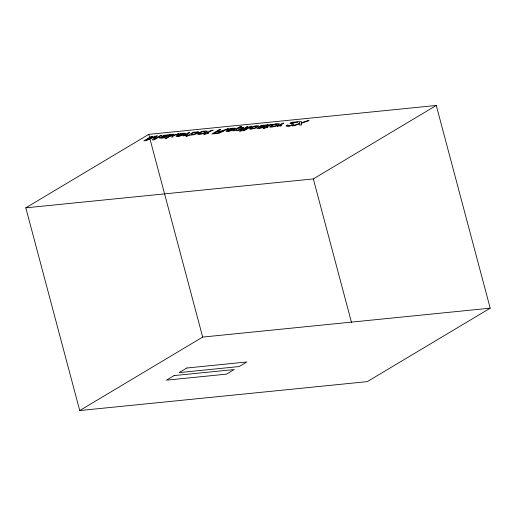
<?xml version="1.0" encoding="UTF-8"?>
<svg xmlns="http://www.w3.org/2000/svg" width="516" height="516" viewBox="0 0 516 516"><rect width="100%" height="100%" fill="white"/><g stroke="black" fill="none" stroke-linecap="round" stroke-linejoin="round"><path stroke-width="0.77" d="M25.8 207.832L148.743 134.366L436.265 105.457L490.2 308.168L367.257 381.634L79.735 410.543L25.8 207.832L313.322 178.923L436.265 105.457M79.735 410.543L202.678 337.077L490.2 308.168M313.322 178.923L351.551 322.61M148.743 134.366L202.678 337.077M299.854 123.756L299.841 125.143L301.602 124.962L301.479 123.214L309.058 120.602L307.22 120.789L301.28 122.866L301.241 121.389L299.454 121.57L299.641 123.401L292.43 125.885L294.281 125.698L299.854 123.756M159.515 137.882C163.482 139.294 167.326 135.76 170.925 134.476L163.798 135.34L161.444 136.592L165.152 136.792L163.004 137.585L161.134 137.695L161.34 137.282L159.515 137.882M256.936 128.084C260.903 129.503 264.747 125.962 268.346 124.685L261.212 125.543L258.858 126.794L262.573 127.001L260.425 127.787L258.555 127.897L258.755 127.491L256.936 128.084M177.343 135.682L179.065 135.96L182.213 134.882L177.343 135.682M227.324 130.658L229.04 130.935L232.187 129.858L227.324 130.658M242.088 127.891C235.167 133.218 233.716 127.845 242.088 127.891M290.121 123.298C296.79 124.369 285.703 127.31 288.192 124.975L286.832 125.111C282.678 128.394 299.906 124.195 291.779 123.234L291.798 122.756L297.616 122.169L298.461 121.666L291.14 122.402L290.121 123.298M207.161 131.167C205.336 133.547 201.711 134.031 198.854 134.366A4.083 0.877 -14.9 0 1 197.673 134.115C199.666 131.651 204.084 130.574 207.161 131.167M279.169 123.924C277.344 126.31 273.719 126.788 270.855 127.129A4.083 0.877 -14.9 0 1 269.675 126.878C271.668 124.414 276.086 123.33 279.169 123.924M185.231 135.231L186.824 135.573L187.766 135.011L186.237 134.728L189.682 132.606L188.346 132.735L183.045 135.908L185.231 135.231M279.266 125.775L280.859 126.117L281.8 125.556L280.272 125.272L283.716 123.15L282.375 123.285L277.073 126.452L279.266 125.775M198.718 132.025C197.763 133.65 195.5 134.102 193.816 134.702C190.862 135.024 188.598 135.327 185.979 136.598L193.281 132.244L194.513 132.115L193.835 132.522L197.725 131.735L198.718 132.025M250.95 128.342L251.95 128.658L256.297 127.652C244.139 132.18 250.737 125.362 258.097 125.781A3.393 0.729 -14.9 0 1 258.458 126.168L256.633 126.807L256.891 126.317L255.368 126.317A2.038 0.439 -14.9 0 0 253.769 126.73L250.95 128.342M221.596 131.574L219.197 132.754L214.217 133.328L216.701 131.844L221.596 131.574M243.707 127.529C241.004 130.677 236.341 130.303 232.903 130.877L240.295 126.465L241.636 126.33L238.927 127.949L242.004 127.252L243.707 127.529M197.196 132.438C189.824 137.727 189.024 132.244 197.196 132.438M185.192 133.56L183.567 134.044L183.296 133.592L181.368 133.792L178.452 134.908L184.296 134.321C171.144 140.294 175.537 132.631 185.121 133.27L185.192 133.56M235.173 128.536L233.548 129.019L233.277 128.568L231.349 128.768L228.433 129.884L234.277 129.297C221.125 135.269 225.518 127.607 235.096 128.245L235.173 128.536M167.126 135.502L165.978 136.327C160.328 136.921 164.843 134.637 167.126 135.502M264.54 125.711L263.399 126.53C257.748 127.129 262.263 124.84 264.54 125.711M223.176 131.341L219.255 133.122L211.889 133.986L219.158 129.639L220.642 129.49L217.52 131.354C221.248 132.064 236.276 125.149 222.706 131.058L223.176 131.341M199.466 133.289L199.195 133.663A2.264 0.484 -14.9 0 0 199.827 133.889C207.98 132.851 206.232 129.084 199.466 133.289M271.468 126.052L271.203 126.42A2.264 0.484 -14.9 0 0 271.829 126.652C279.988 125.614 278.24 121.841 271.468 126.052M157.161 135.869L154.149 139.223L160.25 135.56L161.656 135.418L154.387 139.765L152.291 139.978L155.316 136.617L146.028 140.604L143.906 140.816L151.182 136.476L152.594 136.334L146.421 139.997L155.697 136.018L157.161 135.869M172.183 134.36L164.907 138.707L166.197 138.578L170.422 136.056L171.602 137.056L173.318 136.882L172.247 136.005L178.788 133.696L171.918 135.714L171.48 135.424L173.466 134.231L172.183 134.36M204.949 133.341L204.22 133.773L205.304 133.67L203.82 134.553L207.929 133.405L208.657 132.967L207.38 133.096L210.844 131.032L213.231 130.238C210.031 129.877 207.864 132.954 204.949 133.341M246.796 126.859L239.527 131.206L240.869 131.07L248.138 126.723L246.796 126.859M243.887 130.264L242.875 130.871L245.248 130.129L243.887 130.264M250.144 126.523L244.868 129.677L246.235 129.542L251.511 126.388L250.144 126.523M264.244 127.381L263.515 127.813L264.598 127.704L263.115 128.587L267.224 127.439L267.952 127.007L266.675 127.136L270.139 125.066L272.525 124.272C269.326 123.917 267.159 126.988 264.244 127.381M174.124 375.583L166.442 380.176L226.505 374.139L234.187 369.546L174.124 375.583M186.798 368.011L179.117 372.604L239.179 366.56L246.861 361.974L186.798 368.011"/></g></svg>
